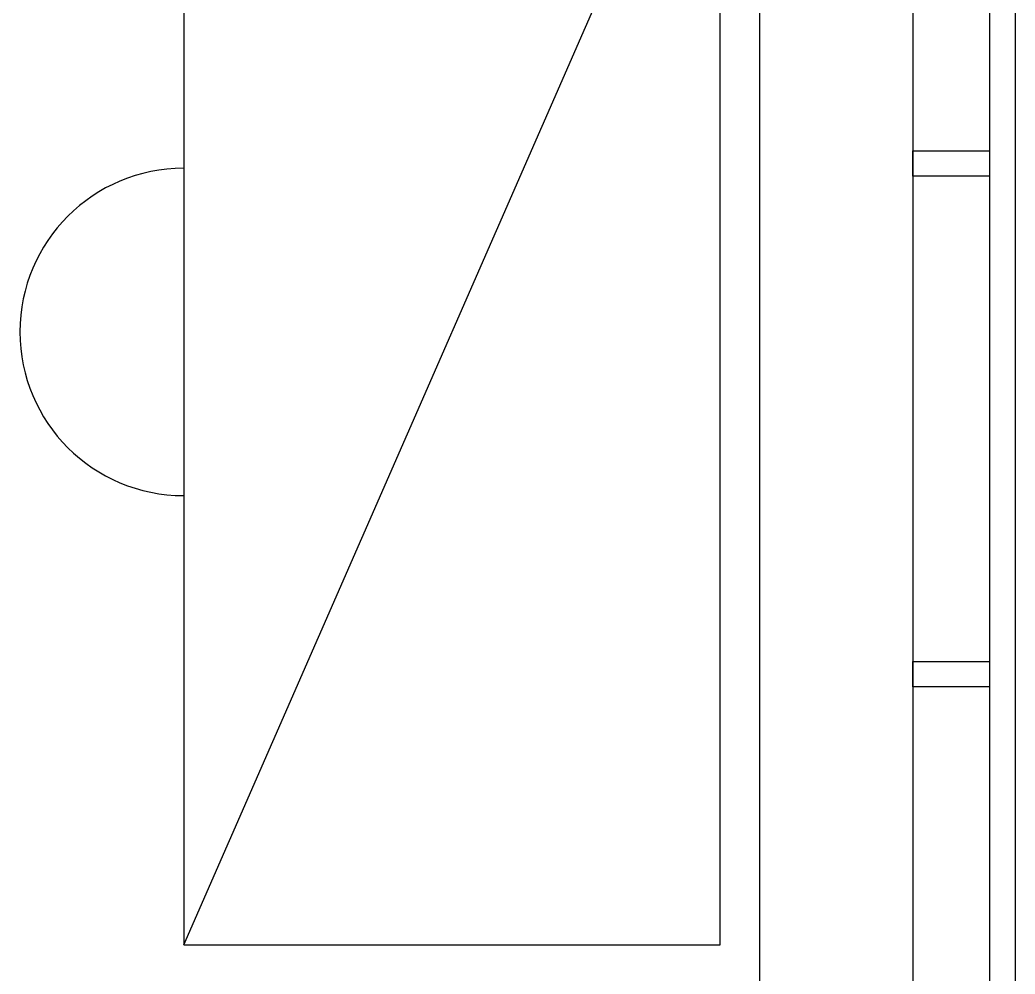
# Model space of a CAD drawing. Header units: millimetres. Extents: x -27104 to 125781, y -3376 to 46996.
# Drawn here: x 56169.41 to 56207.53, y 18991.38 to 19027.94 of the extents above; entities that cross this region are included whole.
import ezdxf

# ---------------------------------------------------------------- set-up
doc = ezdxf.new("R2010")
doc.units = ezdxf.units.MM
doc.header["$LTSCALE"] = 100
doc.header["$MEASUREMENT"] = 0
doc.layers.get('0').update_dxf_attribs({"linetype": 'CONTINUOUS'})
doc.layers.add('ELE9', color=9, linetype='CONTINUOUS')

# ---------------------------------------------------------------- blocks, each defined once
blk = doc.blocks.new('ggtyu')
at = {"layer": 'ELE9', "color": 253, "ltscale": 0.1}
for points in [[(56018.069, 19219.498), (56018.069, 18938.758), (56000.461, 18938.758)], [(56008.287, 19147.601), (56008.287, 19205.804)], [(56014.156, 19204.826), (56014.156, 19148.091)], [(56017.091, 19204.826), (56017.091, 19148.091)]]:
    blk.add_lwpolyline(points, dxfattribs=at)
at = {"layer": 'ELE9', "color": 253}
for points in [[(55986.225, 19203.264), (55986.225, 19156.311), (56006.767, 19156.311), (56006.767, 19203.264), (55986.225, 19203.264)], [(55986.225, 19156.311), (56006.767, 19203.264)]]:
    blk.add_lwpolyline(points, dxfattribs=at)
at = {"layer": 'ELE9', "color": 253, "ltscale": 0.1}
for points in [[(56014.156, 19186.729), (56017.091, 19186.729), (56017.091, 19185.751), (56014.156, 19185.751)], [(56014.156, 19167.165), (56017.091, 19167.165), (56017.091, 19166.187), (56014.156, 19166.187)]]:
    blk.add_lwpolyline(points, close=True, dxfattribs=at)
at = {"layer": 'ELE9', "color": 253}
blk.add_arc((55986.225, 19179.788), 6.273, 90, 270, dxfattribs=at)

msp = doc.modelspace()

# ---------------------------------------------------------------- block references
msp.add_blockref('ggtyu', (189.458, -163.799))

doc.saveas('drawing.dxf')
